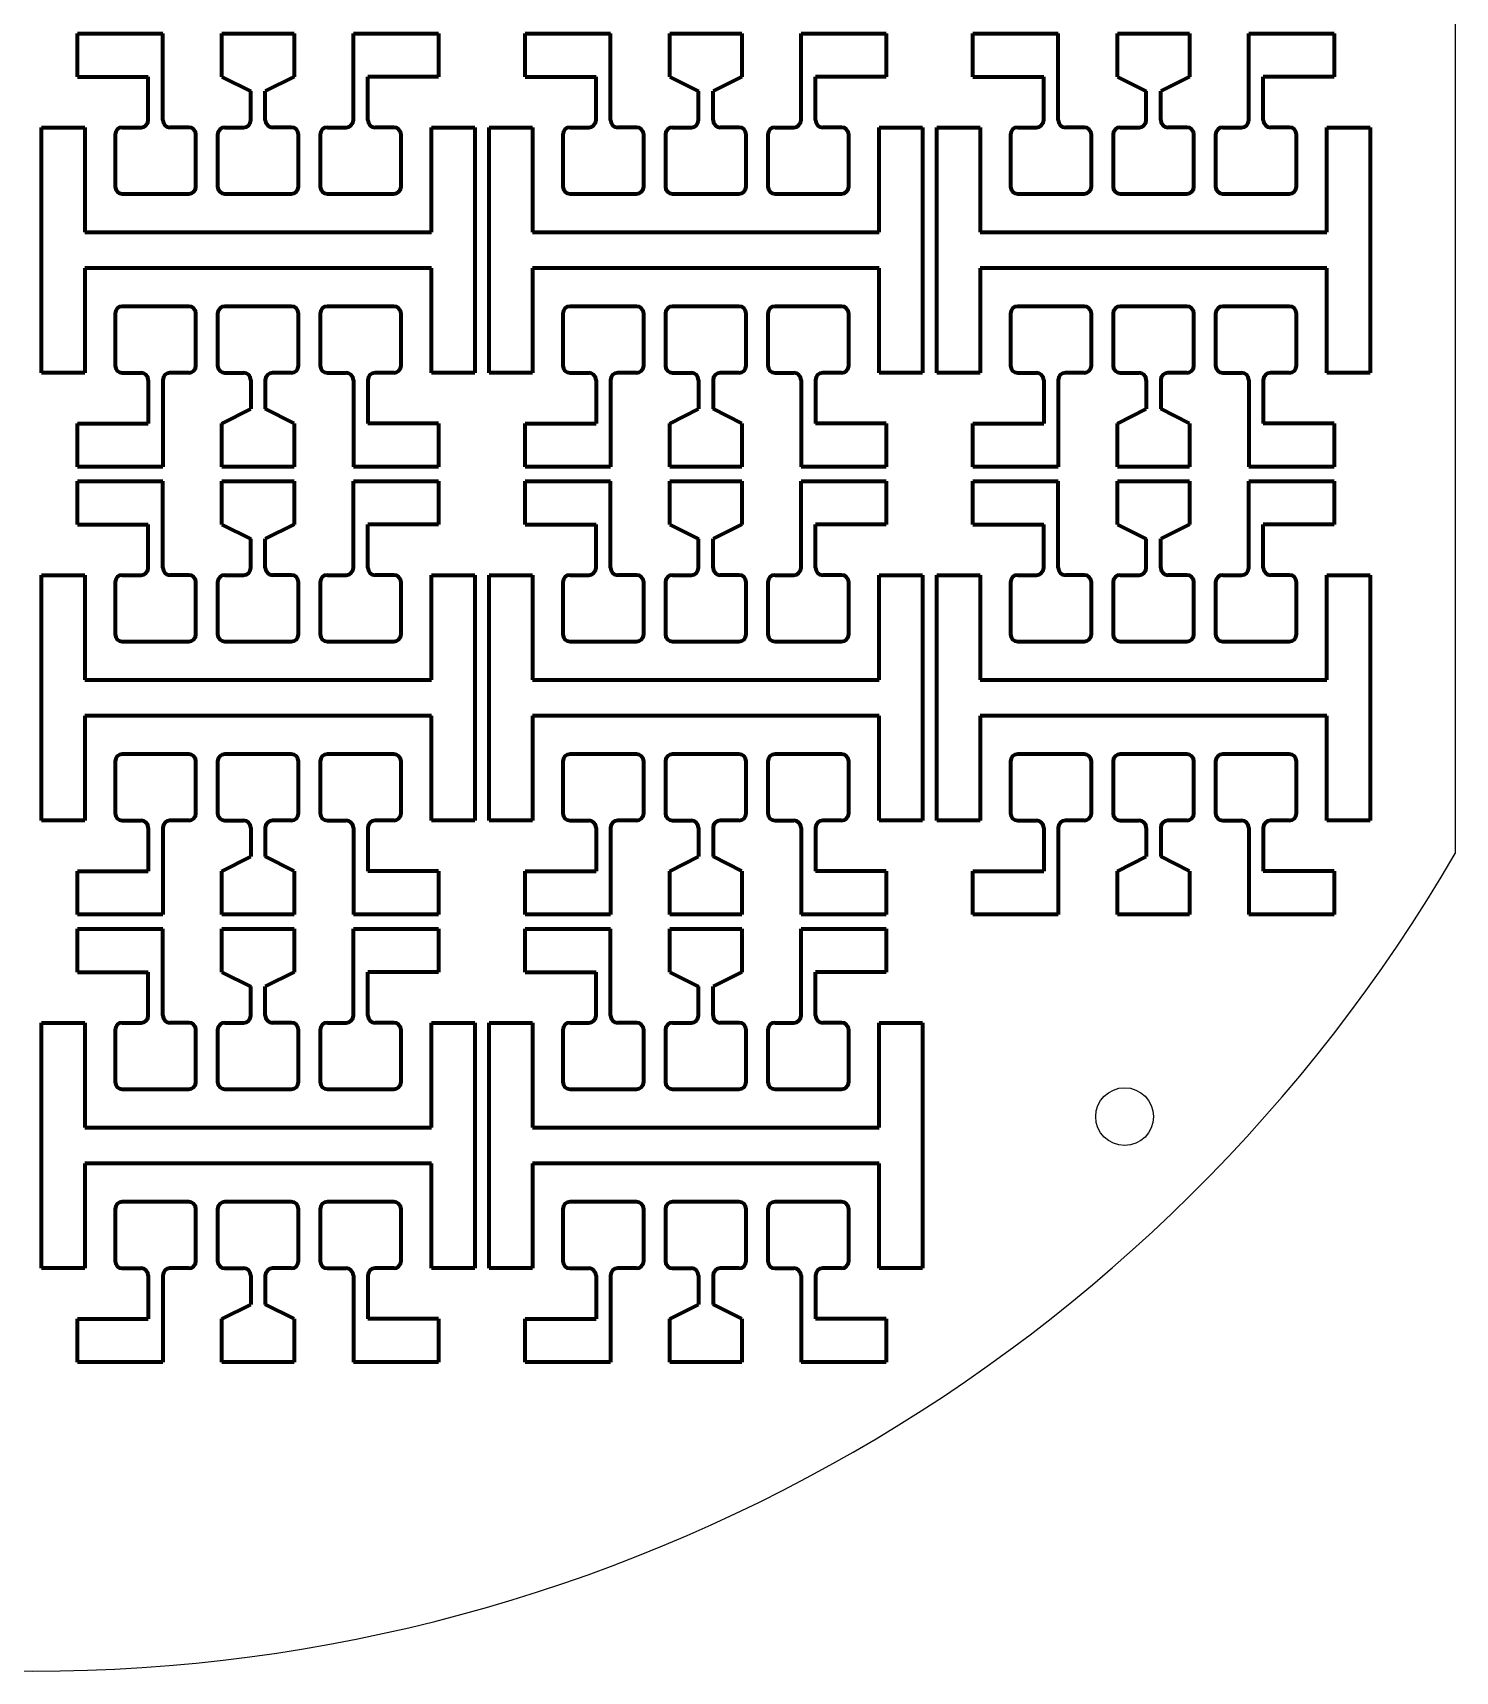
# Model space of a CAD drawing. Header units: millimetres. Extents: x 2005 to 2202, y 1694 to 1922.
# Drawn here: x 2103.9 to 2202.4, y 1693.7 to 1807.2 of the extents above; entities that cross this region are included whole.
import ezdxf

# ---------------------------------------------------------------- set-up
doc = ezdxf.new("R2010")
doc.units = ezdxf.units.MM
doc.layers.add('mask_hole', color=100, linetype='Continuous')
doc.layers.add('mask_outline', color=10, linetype='Continuous')
doc.layers.add('mask_stencil', color=30, linetype='Continuous', lineweight=70)

msp = doc.modelspace()

# ---------------------------------------------------------------- linework, layer by layer
at = {"layer": 'mask_hole'}
msp.add_circle((2179.5, 1732.13), 2, dxfattribs=at)
at = {"layer": 'mask_outline'}
msp.add_line((2202.39, 1865.11), (2202.39, 1750.34), dxfattribs=at)
msp.add_arc((2103.89, 1807.73), 114, 210.2314, 329.7768, dxfattribs=at)
at = {"layer": 'mask_stencil'}
for p, q in [((2107, 1804.13), (2107, 1807.13)), ((2107, 1807.13), (2112.9, 1807.13)), ((2112.9, 1801.13), (2112.9, 1807.13)), ((2117, 1804.13), (2117, 1807.13)), ((2117, 1807.13), (2122, 1807.13)), ((2122, 1807.13), (2122, 1804.13)), ((2126.1, 1807.13), (2132, 1807.13)), ((2126.1, 1801.13), (2126.1, 1807.13)), ((2132, 1807.13), (2132, 1804.13)), ((2138, 1804.13), (2138, 1807.13)), ((2138, 1807.13), (2143.9, 1807.13)), ((2143.9, 1801.13), (2143.9, 1807.13)), ((2148, 1804.13), (2148, 1807.13)), ((2148, 1807.13), (2153, 1807.13)), ((2153, 1807.13), (2153, 1804.13)), ((2157.1, 1807.13), (2163, 1807.13)), ((2157.1, 1801.13), (2157.1, 1807.13)), ((2163, 1807.13), (2163, 1804.13)), ((2169, 1804.13), (2169, 1807.13)), ((2169, 1807.13), (2174.9, 1807.13)), ((2174.9, 1801.13), (2174.9, 1807.13)), ((2179, 1804.13), (2179, 1807.13)), ((2179, 1807.13), (2184, 1807.13)), ((2184, 1807.13), (2184, 1804.13)), ((2188.1, 1807.13), (2194, 1807.13)), ((2188.1, 1801.13), (2188.1, 1807.13)), ((2194, 1807.13), (2194, 1804.13)), ((2107, 1804.13), (2111.9, 1804.13)), ((2111.9, 1801.13), (2111.9, 1804.13)), ((2117, 1804.13), (2119, 1803.13)), ((2122, 1804.13), (2120, 1803.13)), ((2132, 1804.13), (2127.1, 1804.13)), ((2127.1, 1801.13), (2127.1, 1804.13)), ((2138, 1804.13), (2142.9, 1804.13)), ((2142.9, 1801.13), (2142.9, 1804.13)), ((2148, 1804.13), (2150, 1803.13)), ((2153, 1804.13), (2151, 1803.13)), ((2163, 1804.13), (2158.1, 1804.13)), ((2158.1, 1801.13), (2158.1, 1804.13)), ((2169, 1804.13), (2173.9, 1804.13)), ((2173.9, 1801.13), (2173.9, 1804.13)), ((2179, 1804.13), (2181, 1803.13)), ((2184, 1804.13), (2182, 1803.13)), ((2194, 1804.13), (2189.1, 1804.13)), ((2189.1, 1801.13), (2189.1, 1804.13)), ((2119, 1801.13), (2119, 1803.13)), ((2120, 1801.13), (2120, 1803.13)), ((2150, 1801.13), (2150, 1803.13)), ((2151, 1801.13), (2151, 1803.13)), ((2181, 1801.13), (2181, 1803.13)), ((2182, 1801.13), (2182, 1803.13)), ((2104.5, 1800.63), (2107.5, 1800.63)), ((2104.5, 1783.63), (2104.5, 1800.63)), ((2107.5, 1800.63), (2107.5, 1793.38)), ((2110.1, 1800.63), (2111.4, 1800.63)), ((2114.7, 1800.63), (2113.4, 1800.63)), ((2117.2, 1800.63), (2118.5, 1800.63)), ((2121.8, 1800.63), (2120.5, 1800.63)), ((2124.3, 1800.63), (2125.6, 1800.63)), ((2128.9, 1800.63), (2127.6, 1800.63)), ((2131.5, 1793.38), (2131.5, 1800.63)), ((2131.5, 1800.63), (2134.5, 1800.63)), ((2134.5, 1800.63), (2134.5, 1783.63)), ((2135.5, 1800.63), (2138.5, 1800.63)), ((2135.5, 1783.63), (2135.5, 1800.63)), ((2138.5, 1800.63), (2138.5, 1793.38)), ((2141.1, 1800.63), (2142.4, 1800.63)), ((2145.7, 1800.63), (2144.4, 1800.63)), ((2148.2, 1800.63), (2149.5, 1800.63)), ((2152.8, 1800.63), (2151.5, 1800.63)), ((2155.3, 1800.63), (2156.6, 1800.63)), ((2159.9, 1800.63), (2158.6, 1800.63)), ((2162.5, 1793.38), (2162.5, 1800.63)), ((2162.5, 1800.63), (2165.5, 1800.63)), ((2165.5, 1800.63), (2165.5, 1783.63)), ((2166.5, 1800.63), (2169.5, 1800.63)), ((2166.5, 1783.63), (2166.5, 1800.63)), ((2169.5, 1800.63), (2169.5, 1793.38)), ((2172.1, 1800.63), (2173.4, 1800.63)), ((2176.7, 1800.63), (2175.4, 1800.63)), ((2179.2, 1800.63), (2180.5, 1800.63)), ((2183.8, 1800.63), (2182.5, 1800.63)), ((2186.3, 1800.63), (2187.6, 1800.63)), ((2190.9, 1800.63), (2189.6, 1800.63)), ((2193.5, 1793.38), (2193.5, 1800.63)), ((2193.5, 1800.63), (2196.5, 1800.63)), ((2196.5, 1800.63), (2196.5, 1783.63)), ((2109.6, 1800.13), (2109.6, 1796.53)), ((2115.2, 1796.53), (2115.2, 1800.13)), ((2116.7, 1800.13), (2116.7, 1796.53)), ((2122.3, 1796.53), (2122.3, 1800.13)), ((2123.8, 1800.13), (2123.8, 1796.53)), ((2129.4, 1796.53), (2129.4, 1800.13)), ((2140.6, 1800.13), (2140.6, 1796.53)), ((2146.2, 1796.53), (2146.2, 1800.13)), ((2147.7, 1800.13), (2147.7, 1796.53)), ((2153.3, 1796.53), (2153.3, 1800.13)), ((2154.8, 1800.13), (2154.8, 1796.53)), ((2160.4, 1796.53), (2160.4, 1800.13)), ((2171.6, 1800.13), (2171.6, 1796.53)), ((2177.2, 1796.53), (2177.2, 1800.13)), ((2178.7, 1800.13), (2178.7, 1796.53)), ((2184.3, 1796.53), (2184.3, 1800.13)), ((2185.8, 1800.13), (2185.8, 1796.53)), ((2191.4, 1796.53), (2191.4, 1800.13)), ((2110.1, 1796.03), (2114.7, 1796.03)), ((2117.2, 1796.03), (2121.8, 1796.03)), ((2124.3, 1796.03), (2128.9, 1796.03)), ((2141.1, 1796.03), (2145.7, 1796.03)), ((2148.2, 1796.03), (2152.8, 1796.03)), ((2155.3, 1796.03), (2159.9, 1796.03)), ((2172.1, 1796.03), (2176.7, 1796.03)), ((2179.2, 1796.03), (2183.8, 1796.03)), ((2186.3, 1796.03), (2190.9, 1796.03)), ((2107.5, 1793.38), (2131.5, 1793.38)), ((2138.5, 1793.38), (2162.5, 1793.38)), ((2169.5, 1793.38), (2193.5, 1793.38)), ((2131.5, 1790.88), (2107.5, 1790.88)), ((2107.5, 1790.88), (2107.5, 1783.63)), ((2131.5, 1783.63), (2131.5, 1790.88)), ((2162.5, 1790.88), (2138.5, 1790.88)), ((2138.5, 1790.88), (2138.5, 1783.63)), ((2162.5, 1783.63), (2162.5, 1790.88)), ((2193.5, 1790.88), (2169.5, 1790.88)), ((2169.5, 1790.88), (2169.5, 1783.63)), ((2193.5, 1783.63), (2193.5, 1790.88)), ((2114.7, 1788.23), (2110.1, 1788.23)), ((2121.8, 1788.23), (2117.2, 1788.23)), ((2128.9, 1788.23), (2124.3, 1788.23)), ((2145.7, 1788.23), (2141.1, 1788.23)), ((2152.8, 1788.23), (2148.2, 1788.23)), ((2159.9, 1788.23), (2155.3, 1788.23)), ((2176.7, 1788.23), (2172.1, 1788.23)), ((2183.8, 1788.23), (2179.2, 1788.23)), ((2190.9, 1788.23), (2186.3, 1788.23)), ((2109.6, 1787.73), (2109.6, 1784.13)), ((2115.2, 1784.13), (2115.2, 1787.73)), ((2116.7, 1787.73), (2116.7, 1784.13)), ((2122.3, 1784.13), (2122.3, 1787.73)), ((2123.8, 1787.73), (2123.8, 1784.13)), ((2129.4, 1784.13), (2129.4, 1787.73)), ((2140.6, 1787.73), (2140.6, 1784.13)), ((2146.2, 1784.13), (2146.2, 1787.73)), ((2147.7, 1787.73), (2147.7, 1784.13)), ((2153.3, 1784.13), (2153.3, 1787.73)), ((2154.8, 1787.73), (2154.8, 1784.13)), ((2160.4, 1784.13), (2160.4, 1787.73)), ((2171.6, 1787.73), (2171.6, 1784.13)), ((2177.2, 1784.13), (2177.2, 1787.73)), ((2178.7, 1787.73), (2178.7, 1784.13)), ((2184.3, 1784.13), (2184.3, 1787.73)), ((2185.8, 1787.73), (2185.8, 1784.13)), ((2191.4, 1784.13), (2191.4, 1787.73)), ((2107.5, 1783.63), (2104.5, 1783.63)), ((2110.1, 1783.63), (2111.4, 1783.63)), ((2114.7, 1783.63), (2113.4, 1783.63)), ((2117.2, 1783.63), (2118.5, 1783.63)), ((2121.8, 1783.63), (2120.5, 1783.63)), ((2124.3, 1783.63), (2125.6, 1783.63)), ((2128.9, 1783.63), (2127.6, 1783.63)), ((2134.5, 1783.63), (2131.5, 1783.63)), ((2138.5, 1783.63), (2135.5, 1783.63)), ((2141.1, 1783.63), (2142.4, 1783.63)), ((2145.7, 1783.63), (2144.4, 1783.63)), ((2148.2, 1783.63), (2149.5, 1783.63)), ((2152.8, 1783.63), (2151.5, 1783.63)), ((2155.3, 1783.63), (2156.6, 1783.63)), ((2159.9, 1783.63), (2158.6, 1783.63)), ((2165.5, 1783.63), (2162.5, 1783.63)), ((2169.5, 1783.63), (2166.5, 1783.63)), ((2172.1, 1783.63), (2173.4, 1783.63)), ((2176.7, 1783.63), (2175.4, 1783.63)), ((2179.2, 1783.63), (2180.5, 1783.63)), ((2183.8, 1783.63), (2182.5, 1783.63)), ((2186.3, 1783.63), (2187.6, 1783.63)), ((2190.9, 1783.63), (2189.6, 1783.63)), ((2196.5, 1783.63), (2193.5, 1783.63)), ((2111.9, 1783.13), (2111.9, 1780.13)), ((2112.9, 1783.13), (2112.9, 1777.13)), ((2119, 1783.13), (2119, 1781.13)), ((2120, 1783.13), (2120, 1781.13)), ((2126.1, 1783.13), (2126.1, 1777.13)), ((2127.1, 1783.13), (2127.1, 1780.13)), ((2142.9, 1783.13), (2142.9, 1780.13)), ((2143.9, 1783.13), (2143.9, 1777.13)), ((2150, 1783.13), (2150, 1781.13)), ((2151, 1783.13), (2151, 1781.13)), ((2157.1, 1783.13), (2157.1, 1777.13)), ((2158.1, 1783.13), (2158.1, 1780.13)), ((2173.9, 1783.13), (2173.9, 1780.13)), ((2174.9, 1783.13), (2174.9, 1777.13)), ((2181, 1783.13), (2181, 1781.13)), ((2182, 1783.13), (2182, 1781.13)), ((2188.1, 1783.13), (2188.1, 1777.13)), ((2189.1, 1783.13), (2189.1, 1780.13)), ((2107, 1777.13), (2107, 1780.13)), ((2107, 1780.13), (2111.9, 1780.13)), ((2117, 1780.13), (2119, 1781.13)), ((2117, 1777.13), (2117, 1780.13)), ((2122, 1780.13), (2120, 1781.13)), ((2122, 1780.13), (2122, 1777.13)), ((2132, 1780.13), (2127.1, 1780.13)), ((2132, 1780.13), (2132, 1777.13)), ((2138, 1777.13), (2138, 1780.13)), ((2138, 1780.13), (2142.9, 1780.13)), ((2148, 1780.13), (2150, 1781.13)), ((2148, 1777.13), (2148, 1780.13)), ((2153, 1780.13), (2151, 1781.13)), ((2153, 1780.13), (2153, 1777.13)), ((2163, 1780.13), (2158.1, 1780.13)), ((2163, 1780.13), (2163, 1777.13)), ((2169, 1777.13), (2169, 1780.13)), ((2169, 1780.13), (2173.9, 1780.13)), ((2179, 1780.13), (2181, 1781.13)), ((2179, 1777.13), (2179, 1780.13)), ((2184, 1780.13), (2182, 1781.13)), ((2184, 1780.13), (2184, 1777.13)), ((2194, 1780.13), (2189.1, 1780.13)), ((2194, 1780.13), (2194, 1777.13)), ((2112.9, 1777.13), (2107, 1777.13)), ((2122, 1777.13), (2117, 1777.13)), ((2132, 1777.13), (2126.1, 1777.13)), ((2143.9, 1777.13), (2138, 1777.13)), ((2153, 1777.13), (2148, 1777.13)), ((2163, 1777.13), (2157.1, 1777.13)), ((2174.9, 1777.13), (2169, 1777.13)), ((2184, 1777.13), (2179, 1777.13)), ((2194, 1777.13), (2188.1, 1777.13)), ((2107, 1773.13), (2107, 1776.13)), ((2107, 1776.13), (2112.9, 1776.13)), ((2112.9, 1770.13), (2112.9, 1776.13)), ((2117, 1773.13), (2117, 1776.13)), ((2117, 1776.13), (2122, 1776.13)), ((2122, 1776.13), (2122, 1773.13)), ((2126.1, 1776.13), (2132, 1776.13)), ((2126.1, 1770.13), (2126.1, 1776.13)), ((2132, 1776.13), (2132, 1773.13)), ((2138, 1773.13), (2138, 1776.13)), ((2138, 1776.13), (2143.9, 1776.13)), ((2143.9, 1770.13), (2143.9, 1776.13)), ((2148, 1773.13), (2148, 1776.13)), ((2148, 1776.13), (2153, 1776.13)), ((2153, 1776.13), (2153, 1773.13)), ((2157.1, 1776.13), (2163, 1776.13)), ((2157.1, 1770.13), (2157.1, 1776.13)), ((2163, 1776.13), (2163, 1773.13)), ((2169, 1773.13), (2169, 1776.13)), ((2169, 1776.13), (2174.9, 1776.13)), ((2174.9, 1770.13), (2174.9, 1776.13)), ((2179, 1773.13), (2179, 1776.13)), ((2179, 1776.13), (2184, 1776.13)), ((2184, 1776.13), (2184, 1773.13)), ((2188.1, 1776.13), (2194, 1776.13)), ((2188.1, 1770.13), (2188.1, 1776.13)), ((2194, 1776.13), (2194, 1773.13)), ((2107, 1773.13), (2111.9, 1773.13)), ((2111.9, 1770.13), (2111.9, 1773.13)), ((2117, 1773.13), (2119, 1772.13)), ((2119, 1770.13), (2119, 1772.13)), ((2122, 1773.13), (2120, 1772.13)), ((2120, 1770.13), (2120, 1772.13)), ((2132, 1773.13), (2127.1, 1773.13)), ((2127.1, 1770.13), (2127.1, 1773.13)), ((2138, 1773.13), (2142.9, 1773.13)), ((2142.9, 1770.13), (2142.9, 1773.13)), ((2148, 1773.13), (2150, 1772.13)), ((2150, 1770.13), (2150, 1772.13)), ((2153, 1773.13), (2151, 1772.13)), ((2151, 1770.13), (2151, 1772.13)), ((2163, 1773.13), (2158.1, 1773.13)), ((2158.1, 1770.13), (2158.1, 1773.13)), ((2169, 1773.13), (2173.9, 1773.13)), ((2173.9, 1770.13), (2173.9, 1773.13)), ((2179, 1773.13), (2181, 1772.13)), ((2181, 1770.13), (2181, 1772.13)), ((2184, 1773.13), (2182, 1772.13)), ((2182, 1770.13), (2182, 1772.13)), ((2194, 1773.13), (2189.1, 1773.13)), ((2189.1, 1770.13), (2189.1, 1773.13)), ((2104.5, 1769.63), (2107.5, 1769.63)), ((2104.5, 1752.63), (2104.5, 1769.63)), ((2107.5, 1769.63), (2107.5, 1762.38)), ((2109.6, 1769.13), (2109.6, 1765.53)), ((2110.1, 1769.63), (2111.4, 1769.63)), ((2114.7, 1769.63), (2113.4, 1769.63)), ((2115.2, 1765.53), (2115.2, 1769.13)), ((2116.7, 1769.13), (2116.7, 1765.53)), ((2117.2, 1769.63), (2118.5, 1769.63)), ((2121.8, 1769.63), (2120.5, 1769.63)), ((2122.3, 1765.53), (2122.3, 1769.13)), ((2123.8, 1769.13), (2123.8, 1765.53)), ((2124.3, 1769.63), (2125.6, 1769.63)), ((2128.9, 1769.63), (2127.6, 1769.63)), ((2129.4, 1765.53), (2129.4, 1769.13)), ((2131.5, 1762.38), (2131.5, 1769.63)), ((2131.5, 1769.63), (2134.5, 1769.63)), ((2134.5, 1769.63), (2134.5, 1752.63)), ((2135.5, 1769.63), (2138.5, 1769.63)), ((2135.5, 1752.63), (2135.5, 1769.63)), ((2138.5, 1769.63), (2138.5, 1762.38)), ((2140.6, 1769.13), (2140.6, 1765.53)), ((2141.1, 1769.63), (2142.4, 1769.63)), ((2145.7, 1769.63), (2144.4, 1769.63)), ((2146.2, 1765.53), (2146.2, 1769.13)), ((2147.7, 1769.13), (2147.7, 1765.53)), ((2148.2, 1769.63), (2149.5, 1769.63)), ((2152.8, 1769.63), (2151.5, 1769.63)), ((2153.3, 1765.53), (2153.3, 1769.13)), ((2154.8, 1769.13), (2154.8, 1765.53)), ((2155.3, 1769.63), (2156.6, 1769.63)), ((2159.9, 1769.63), (2158.6, 1769.63)), ((2160.4, 1765.53), (2160.4, 1769.13)), ((2162.5, 1762.38), (2162.5, 1769.63)), ((2162.5, 1769.63), (2165.5, 1769.63)), ((2165.5, 1769.63), (2165.5, 1752.63)), ((2166.5, 1769.63), (2169.5, 1769.63)), ((2166.5, 1752.63), (2166.5, 1769.63)), ((2169.5, 1769.63), (2169.5, 1762.38)), ((2171.6, 1769.13), (2171.6, 1765.53)), ((2172.1, 1769.63), (2173.4, 1769.63)), ((2176.7, 1769.63), (2175.4, 1769.63)), ((2177.2, 1765.53), (2177.2, 1769.13)), ((2178.7, 1769.13), (2178.7, 1765.53)), ((2179.2, 1769.63), (2180.5, 1769.63)), ((2183.8, 1769.63), (2182.5, 1769.63)), ((2184.3, 1765.53), (2184.3, 1769.13)), ((2185.8, 1769.13), (2185.8, 1765.53)), ((2186.3, 1769.63), (2187.6, 1769.63)), ((2190.9, 1769.63), (2189.6, 1769.63)), ((2191.4, 1765.53), (2191.4, 1769.13)), ((2193.5, 1762.38), (2193.5, 1769.63)), ((2193.5, 1769.63), (2196.5, 1769.63)), ((2196.5, 1769.63), (2196.5, 1752.63)), ((2110.1, 1765.03), (2114.7, 1765.03)), ((2117.2, 1765.03), (2121.8, 1765.03)), ((2124.3, 1765.03), (2128.9, 1765.03)), ((2141.1, 1765.03), (2145.7, 1765.03)), ((2148.2, 1765.03), (2152.8, 1765.03)), ((2155.3, 1765.03), (2159.9, 1765.03)), ((2172.1, 1765.03), (2176.7, 1765.03)), ((2179.2, 1765.03), (2183.8, 1765.03)), ((2186.3, 1765.03), (2190.9, 1765.03)), ((2107.5, 1762.38), (2131.5, 1762.38)), ((2138.5, 1762.38), (2162.5, 1762.38)), ((2169.5, 1762.38), (2193.5, 1762.38)), ((2131.5, 1759.88), (2107.5, 1759.88)), ((2107.5, 1759.88), (2107.5, 1752.63)), ((2131.5, 1752.63), (2131.5, 1759.88)), ((2162.5, 1759.88), (2138.5, 1759.88)), ((2138.5, 1759.88), (2138.5, 1752.63)), ((2162.5, 1752.63), (2162.5, 1759.88)), ((2193.5, 1759.88), (2169.5, 1759.88)), ((2169.5, 1759.88), (2169.5, 1752.63)), ((2193.5, 1752.63), (2193.5, 1759.88)), ((2109.6, 1756.73), (2109.6, 1753.13)), ((2114.7, 1757.23), (2110.1, 1757.23)), ((2115.2, 1753.13), (2115.2, 1756.73)), ((2116.7, 1756.73), (2116.7, 1753.13)), ((2121.8, 1757.23), (2117.2, 1757.23)), ((2122.3, 1753.13), (2122.3, 1756.73)), ((2123.8, 1756.73), (2123.8, 1753.13)), ((2128.9, 1757.23), (2124.3, 1757.23)), ((2129.4, 1753.13), (2129.4, 1756.73)), ((2140.6, 1756.73), (2140.6, 1753.13)), ((2145.7, 1757.23), (2141.1, 1757.23)), ((2146.2, 1753.13), (2146.2, 1756.73)), ((2147.7, 1756.73), (2147.7, 1753.13)), ((2152.8, 1757.23), (2148.2, 1757.23)), ((2153.3, 1753.13), (2153.3, 1756.73)), ((2154.8, 1756.73), (2154.8, 1753.13)), ((2159.9, 1757.23), (2155.3, 1757.23)), ((2160.4, 1753.13), (2160.4, 1756.73)), ((2171.6, 1756.73), (2171.6, 1753.13)), ((2176.7, 1757.23), (2172.1, 1757.23)), ((2177.2, 1753.13), (2177.2, 1756.73)), ((2178.7, 1756.73), (2178.7, 1753.13)), ((2183.8, 1757.23), (2179.2, 1757.23)), ((2184.3, 1753.13), (2184.3, 1756.73)), ((2185.8, 1756.73), (2185.8, 1753.13)), ((2190.9, 1757.23), (2186.3, 1757.23)), ((2191.4, 1753.13), (2191.4, 1756.73)), ((2107.5, 1752.63), (2104.5, 1752.63)), ((2110.1, 1752.63), (2111.4, 1752.63)), ((2111.9, 1752.13), (2111.9, 1749.13)), ((2112.9, 1752.13), (2112.9, 1746.13)), ((2114.7, 1752.63), (2113.4, 1752.63)), ((2117.2, 1752.63), (2118.5, 1752.63)), ((2119, 1752.13), (2119, 1750.13)), ((2120, 1752.13), (2120, 1750.13)), ((2121.8, 1752.63), (2120.5, 1752.63)), ((2124.3, 1752.63), (2125.6, 1752.63)), ((2126.1, 1752.13), (2126.1, 1746.13)), ((2127.1, 1752.13), (2127.1, 1749.13)), ((2128.9, 1752.63), (2127.6, 1752.63)), ((2134.5, 1752.63), (2131.5, 1752.63)), ((2138.5, 1752.63), (2135.5, 1752.63)), ((2141.1, 1752.63), (2142.4, 1752.63)), ((2142.9, 1752.13), (2142.9, 1749.13)), ((2143.9, 1752.13), (2143.9, 1746.13)), ((2145.7, 1752.63), (2144.4, 1752.63)), ((2148.2, 1752.63), (2149.5, 1752.63)), ((2150, 1752.13), (2150, 1750.13)), ((2151, 1752.13), (2151, 1750.13)), ((2152.8, 1752.63), (2151.5, 1752.63)), ((2155.3, 1752.63), (2156.6, 1752.63)), ((2157.1, 1752.13), (2157.1, 1746.13)), ((2158.1, 1752.13), (2158.1, 1749.13)), ((2159.9, 1752.63), (2158.6, 1752.63)), ((2165.5, 1752.63), (2162.5, 1752.63)), ((2169.5, 1752.63), (2166.5, 1752.63)), ((2172.1, 1752.63), (2173.4, 1752.63)), ((2173.9, 1752.13), (2173.9, 1749.13)), ((2174.9, 1752.13), (2174.9, 1746.13)), ((2176.7, 1752.63), (2175.4, 1752.63)), ((2179.2, 1752.63), (2180.5, 1752.63)), ((2181, 1752.13), (2181, 1750.13)), ((2182, 1752.13), (2182, 1750.13)), ((2183.8, 1752.63), (2182.5, 1752.63)), ((2186.3, 1752.63), (2187.6, 1752.63)), ((2188.1, 1752.13), (2188.1, 1746.13)), ((2189.1, 1752.13), (2189.1, 1749.13)), ((2190.9, 1752.63), (2189.6, 1752.63)), ((2196.5, 1752.63), (2193.5, 1752.63)), ((2117, 1749.13), (2119, 1750.13)), ((2122, 1749.13), (2120, 1750.13)), ((2148, 1749.13), (2150, 1750.13)), ((2153, 1749.13), (2151, 1750.13)), ((2179, 1749.13), (2181, 1750.13)), ((2184, 1749.13), (2182, 1750.13)), ((2107, 1746.13), (2107, 1749.13)), ((2107, 1749.13), (2111.9, 1749.13)), ((2117, 1746.13), (2117, 1749.13)), ((2122, 1749.13), (2122, 1746.13)), ((2132, 1749.13), (2127.1, 1749.13)), ((2132, 1749.13), (2132, 1746.13)), ((2138, 1746.13), (2138, 1749.13)), ((2138, 1749.13), (2142.9, 1749.13)), ((2148, 1746.13), (2148, 1749.13)), ((2153, 1749.13), (2153, 1746.13)), ((2163, 1749.13), (2158.1, 1749.13)), ((2163, 1749.13), (2163, 1746.13)), ((2169, 1746.13), (2169, 1749.13)), ((2169, 1749.13), (2173.9, 1749.13)), ((2179, 1746.13), (2179, 1749.13)), ((2184, 1749.13), (2184, 1746.13)), ((2194, 1749.13), (2189.1, 1749.13)), ((2194, 1749.13), (2194, 1746.13)), ((2112.9, 1746.13), (2107, 1746.13)), ((2122, 1746.13), (2117, 1746.13)), ((2132, 1746.13), (2126.1, 1746.13)), ((2143.9, 1746.13), (2138, 1746.13)), ((2153, 1746.13), (2148, 1746.13)), ((2163, 1746.13), (2157.1, 1746.13)), ((2174.9, 1746.13), (2169, 1746.13)), ((2184, 1746.13), (2179, 1746.13)), ((2194, 1746.13), (2188.1, 1746.13)), ((2107, 1742.13), (2107, 1745.13)), ((2107, 1745.13), (2112.9, 1745.13)), ((2112.9, 1739.13), (2112.9, 1745.13)), ((2117, 1742.13), (2117, 1745.13)), ((2117, 1745.13), (2122, 1745.13)), ((2122, 1745.13), (2122, 1742.13)), ((2126.1, 1745.13), (2132, 1745.13)), ((2126.1, 1739.13), (2126.1, 1745.13)), ((2132, 1745.13), (2132, 1742.13)), ((2138, 1742.13), (2138, 1745.13)), ((2138, 1745.13), (2143.9, 1745.13)), ((2143.9, 1739.13), (2143.9, 1745.13)), ((2148, 1742.13), (2148, 1745.13)), ((2148, 1745.13), (2153, 1745.13)), ((2153, 1745.13), (2153, 1742.13)), ((2157.1, 1745.13), (2163, 1745.13)), ((2157.1, 1739.13), (2157.1, 1745.13)), ((2163, 1745.13), (2163, 1742.13)), ((2107, 1742.13), (2111.9, 1742.13)), ((2111.9, 1739.13), (2111.9, 1742.13)), ((2117, 1742.13), (2119, 1741.13)), ((2122, 1742.13), (2120, 1741.13)), ((2132, 1742.13), (2127.1, 1742.13)), ((2127.1, 1739.13), (2127.1, 1742.13)), ((2138, 1742.13), (2142.9, 1742.13)), ((2142.9, 1739.13), (2142.9, 1742.13)), ((2148, 1742.13), (2150, 1741.13)), ((2153, 1742.13), (2151, 1741.13)), ((2163, 1742.13), (2158.1, 1742.13)), ((2158.1, 1739.13), (2158.1, 1742.13)), ((2119, 1739.13), (2119, 1741.13)), ((2120, 1739.13), (2120, 1741.13)), ((2150, 1739.13), (2150, 1741.13)), ((2151, 1739.13), (2151, 1741.13)), ((2104.5, 1738.63), (2107.5, 1738.63)), ((2104.5, 1721.63), (2104.5, 1738.63)), ((2107.5, 1738.63), (2107.5, 1731.38)), ((2109.6, 1738.13), (2109.6, 1734.53)), ((2110.1, 1738.63), (2111.4, 1738.63)), ((2114.7, 1738.63), (2113.4, 1738.63)), ((2115.2, 1734.53), (2115.2, 1738.13)), ((2116.7, 1738.13), (2116.7, 1734.53)), ((2117.2, 1738.63), (2118.5, 1738.63)), ((2121.8, 1738.63), (2120.5, 1738.63)), ((2122.3, 1734.53), (2122.3, 1738.13)), ((2123.8, 1738.13), (2123.8, 1734.53)), ((2124.3, 1738.63), (2125.6, 1738.63)), ((2128.9, 1738.63), (2127.6, 1738.63)), ((2129.4, 1734.53), (2129.4, 1738.13)), ((2131.5, 1731.38), (2131.5, 1738.63)), ((2131.5, 1738.63), (2134.5, 1738.63)), ((2134.5, 1738.63), (2134.5, 1721.63)), ((2135.5, 1738.63), (2138.5, 1738.63)), ((2135.5, 1721.63), (2135.5, 1738.63)), ((2138.5, 1738.63), (2138.5, 1731.38)), ((2140.6, 1738.13), (2140.6, 1734.53)), ((2141.1, 1738.63), (2142.4, 1738.63)), ((2145.7, 1738.63), (2144.4, 1738.63)), ((2146.2, 1734.53), (2146.2, 1738.13)), ((2147.7, 1738.13), (2147.7, 1734.53)), ((2148.2, 1738.63), (2149.5, 1738.63)), ((2152.8, 1738.63), (2151.5, 1738.63)), ((2153.3, 1734.53), (2153.3, 1738.13)), ((2154.8, 1738.13), (2154.8, 1734.53)), ((2155.3, 1738.63), (2156.6, 1738.63)), ((2159.9, 1738.63), (2158.6, 1738.63)), ((2160.4, 1734.53), (2160.4, 1738.13)), ((2162.5, 1731.38), (2162.5, 1738.63)), ((2162.5, 1738.63), (2165.5, 1738.63)), ((2165.5, 1738.63), (2165.5, 1721.63)), ((2110.1, 1734.03), (2114.7, 1734.03)), ((2117.2, 1734.03), (2121.8, 1734.03)), ((2124.3, 1734.03), (2128.9, 1734.03)), ((2141.1, 1734.03), (2145.7, 1734.03)), ((2148.2, 1734.03), (2152.8, 1734.03)), ((2155.3, 1734.03), (2159.9, 1734.03)), ((2107.5, 1731.38), (2131.5, 1731.38)), ((2138.5, 1731.38), (2162.5, 1731.38)), ((2131.5, 1728.88), (2107.5, 1728.88)), ((2107.5, 1728.88), (2107.5, 1721.63)), ((2131.5, 1721.63), (2131.5, 1728.88)), ((2162.5, 1728.88), (2138.5, 1728.88)), ((2138.5, 1728.88), (2138.5, 1721.63)), ((2162.5, 1721.63), (2162.5, 1728.88)), ((2109.6, 1725.73), (2109.6, 1722.13)), ((2114.7, 1726.23), (2110.1, 1726.23)), ((2115.2, 1722.13), (2115.2, 1725.73)), ((2116.7, 1725.73), (2116.7, 1722.13)), ((2121.8, 1726.23), (2117.2, 1726.23)), ((2122.3, 1722.13), (2122.3, 1725.73)), ((2123.8, 1725.73), (2123.8, 1722.13)), ((2128.9, 1726.23), (2124.3, 1726.23)), ((2129.4, 1722.13), (2129.4, 1725.73)), ((2140.6, 1725.73), (2140.6, 1722.13)), ((2145.7, 1726.23), (2141.1, 1726.23)), ((2146.2, 1722.13), (2146.2, 1725.73)), ((2147.7, 1725.73), (2147.7, 1722.13)), ((2152.8, 1726.23), (2148.2, 1726.23)), ((2153.3, 1722.13), (2153.3, 1725.73)), ((2154.8, 1725.73), (2154.8, 1722.13)), ((2159.9, 1726.23), (2155.3, 1726.23)), ((2160.4, 1722.13), (2160.4, 1725.73)), ((2107.5, 1721.63), (2104.5, 1721.63)), ((2110.1, 1721.63), (2111.4, 1721.63)), ((2111.9, 1721.13), (2111.9, 1718.13)), ((2112.9, 1721.13), (2112.9, 1715.13)), ((2114.7, 1721.63), (2113.4, 1721.63)), ((2117.2, 1721.63), (2118.5, 1721.63)), ((2119, 1721.13), (2119, 1719.13)), ((2120, 1721.13), (2120, 1719.13)), ((2121.8, 1721.63), (2120.5, 1721.63)), ((2124.3, 1721.63), (2125.6, 1721.63)), ((2126.1, 1721.13), (2126.1, 1715.13)), ((2127.1, 1721.13), (2127.1, 1718.13)), ((2128.9, 1721.63), (2127.6, 1721.63)), ((2134.5, 1721.63), (2131.5, 1721.63)), ((2138.5, 1721.63), (2135.5, 1721.63)), ((2141.1, 1721.63), (2142.4, 1721.63)), ((2142.9, 1721.13), (2142.9, 1718.13)), ((2143.9, 1721.13), (2143.9, 1715.13)), ((2145.7, 1721.63), (2144.4, 1721.63)), ((2148.2, 1721.63), (2149.5, 1721.63)), ((2150, 1721.13), (2150, 1719.13)), ((2151, 1721.13), (2151, 1719.13)), ((2152.8, 1721.63), (2151.5, 1721.63)), ((2155.3, 1721.63), (2156.6, 1721.63)), ((2157.1, 1721.13), (2157.1, 1715.13)), ((2158.1, 1721.13), (2158.1, 1718.13)), ((2159.9, 1721.63), (2158.6, 1721.63)), ((2165.5, 1721.63), (2162.5, 1721.63)), ((2117, 1718.13), (2119, 1719.13)), ((2122, 1718.13), (2120, 1719.13)), ((2148, 1718.13), (2150, 1719.13)), ((2153, 1718.13), (2151, 1719.13)), ((2107, 1715.13), (2107, 1718.13)), ((2107, 1718.13), (2111.9, 1718.13)), ((2117, 1715.13), (2117, 1718.13)), ((2122, 1718.13), (2122, 1715.13)), ((2132, 1718.13), (2127.1, 1718.13)), ((2132, 1718.13), (2132, 1715.13)), ((2138, 1715.13), (2138, 1718.13)), ((2138, 1718.13), (2142.9, 1718.13)), ((2148, 1715.13), (2148, 1718.13)), ((2153, 1718.13), (2153, 1715.13)), ((2163, 1718.13), (2158.1, 1718.13)), ((2163, 1718.13), (2163, 1715.13)), ((2112.9, 1715.13), (2107, 1715.13)), ((2122, 1715.13), (2117, 1715.13)), ((2132, 1715.13), (2126.1, 1715.13)), ((2143.9, 1715.13), (2138, 1715.13)), ((2153, 1715.13), (2148, 1715.13)), ((2163, 1715.13), (2157.1, 1715.13))]:
    msp.add_line(p, q, dxfattribs=at)
for centre, start, end in [((2110.1, 1800.13), 90, 180), ((2111.4, 1801.13), 270, 0), ((2113.4, 1801.13), 180, 270), ((2114.7, 1800.13), 0, 90), ((2117.2, 1800.13), 90, 180), ((2118.5, 1801.13), 270, 0), ((2120.5, 1801.13), 180, 270), ((2121.8, 1800.13), 0, 90), ((2124.3, 1800.13), 90, 180), ((2125.6, 1801.13), 270, 0), ((2127.6, 1801.13), 180, 270), ((2128.9, 1800.13), 0, 90), ((2141.1, 1800.13), 90, 180), ((2142.4, 1801.13), 270, 0), ((2144.4, 1801.13), 180, 270), ((2145.7, 1800.13), 0, 90), ((2148.2, 1800.13), 90, 180), ((2149.5, 1801.13), 270, 0), ((2151.5, 1801.13), 180, 270), ((2152.8, 1800.13), 0, 90), ((2155.3, 1800.13), 90, 180), ((2156.6, 1801.13), 270, 0), ((2158.6, 1801.13), 180, 270), ((2159.9, 1800.13), 0, 90), ((2172.1, 1800.13), 90, 180), ((2173.4, 1801.13), 270, 0), ((2175.4, 1801.13), 180, 270), ((2176.7, 1800.13), 0, 90), ((2179.2, 1800.13), 90, 180), ((2180.5, 1801.13), 270, 0), ((2182.5, 1801.13), 180, 270), ((2183.8, 1800.13), 0, 90), ((2186.3, 1800.13), 90, 180), ((2187.6, 1801.13), 270, 0), ((2189.6, 1801.13), 180, 270), ((2190.9, 1800.13), 0, 90), ((2110.1, 1796.53), 180, 270), ((2114.7, 1796.53), 270, 0), ((2117.2, 1796.53), 180, 270), ((2121.8, 1796.53), 270, 0), ((2124.3, 1796.53), 180, 270), ((2128.9, 1796.53), 270, 0), ((2141.1, 1796.53), 180, 270), ((2145.7, 1796.53), 270, 0), ((2148.2, 1796.53), 180, 270), ((2152.8, 1796.53), 270, 0), ((2155.3, 1796.53), 180, 270), ((2159.9, 1796.53), 270, 0), ((2172.1, 1796.53), 180, 270), ((2176.7, 1796.53), 270, 0), ((2179.2, 1796.53), 180, 270), ((2183.8, 1796.53), 270, 0), ((2186.3, 1796.53), 180, 270), ((2190.9, 1796.53), 270, 0), ((2110.1, 1787.73), 90, 180), ((2114.7, 1787.73), 0, 90), ((2117.2, 1787.73), 90, 180), ((2121.8, 1787.73), 0, 90), ((2124.3, 1787.73), 90, 180), ((2128.9, 1787.73), 0, 90), ((2141.1, 1787.73), 90, 180), ((2145.7, 1787.73), 0, 90), ((2148.2, 1787.73), 90, 180), ((2152.8, 1787.73), 0, 90), ((2155.3, 1787.73), 90, 180), ((2159.9, 1787.73), 0, 90), ((2172.1, 1787.73), 90, 180), ((2176.7, 1787.73), 0, 90), ((2179.2, 1787.73), 90, 180), ((2183.8, 1787.73), 0, 90), ((2186.3, 1787.73), 90, 180), ((2190.9, 1787.73), 0, 90), ((2110.1, 1784.13), 180, 270), ((2111.4, 1783.13), 0, 90), ((2113.4, 1783.13), 90, 180), ((2114.7, 1784.13), 270, 0), ((2117.2, 1784.13), 180, 270), ((2118.5, 1783.13), 0, 90), ((2120.5, 1783.13), 90, 180), ((2121.8, 1784.13), 270, 0), ((2124.3, 1784.13), 180, 270), ((2125.6, 1783.13), 0, 90), ((2127.6, 1783.13), 90, 180), ((2128.9, 1784.13), 270, 0), ((2141.1, 1784.13), 180, 270), ((2142.4, 1783.13), 0, 90), ((2144.4, 1783.13), 90, 180), ((2145.7, 1784.13), 270, 0), ((2148.2, 1784.13), 180, 270), ((2149.5, 1783.13), 0, 90), ((2151.5, 1783.13), 90, 180), ((2152.8, 1784.13), 270, 0), ((2155.3, 1784.13), 180, 270), ((2156.6, 1783.13), 0, 90), ((2158.6, 1783.13), 90, 180), ((2159.9, 1784.13), 270, 0), ((2172.1, 1784.13), 180, 270), ((2173.4, 1783.13), 0, 90), ((2175.4, 1783.13), 90, 180), ((2176.7, 1784.13), 270, 0), ((2179.2, 1784.13), 180, 270), ((2180.5, 1783.13), 0, 90), ((2182.5, 1783.13), 90, 180), ((2183.8, 1784.13), 270, 0), ((2186.3, 1784.13), 180, 270), ((2187.6, 1783.13), 0, 90), ((2189.6, 1783.13), 90, 180), ((2190.9, 1784.13), 270, 0), ((2111.4, 1770.13), 270, 0), ((2113.4, 1770.13), 180, 270), ((2118.5, 1770.13), 270, 0), ((2120.5, 1770.13), 180, 270), ((2125.6, 1770.13), 270, 0), ((2127.6, 1770.13), 180, 270), ((2142.4, 1770.13), 270, 0), ((2144.4, 1770.13), 180, 270), ((2149.5, 1770.13), 270, 0), ((2151.5, 1770.13), 180, 270), ((2156.6, 1770.13), 270, 0), ((2158.6, 1770.13), 180, 270), ((2173.4, 1770.13), 270, 0), ((2175.4, 1770.13), 180, 270), ((2180.5, 1770.13), 270, 0), ((2182.5, 1770.13), 180, 270), ((2187.6, 1770.13), 270, 0), ((2189.6, 1770.13), 180, 270), ((2110.1, 1769.13), 90, 180), ((2114.7, 1769.13), 0, 90), ((2117.2, 1769.13), 90, 180), ((2121.8, 1769.13), 0, 90), ((2124.3, 1769.13), 90, 180), ((2128.9, 1769.13), 0, 90), ((2141.1, 1769.13), 90, 180), ((2145.7, 1769.13), 0, 90), ((2148.2, 1769.13), 90, 180), ((2152.8, 1769.13), 0, 90), ((2155.3, 1769.13), 90, 180), ((2159.9, 1769.13), 0, 90), ((2172.1, 1769.13), 90, 180), ((2176.7, 1769.13), 0, 90), ((2179.2, 1769.13), 90, 180), ((2183.8, 1769.13), 0, 90), ((2186.3, 1769.13), 90, 180), ((2190.9, 1769.13), 0, 90), ((2110.1, 1765.53), 180, 270), ((2114.7, 1765.53), 270, 0), ((2117.2, 1765.53), 180, 270), ((2121.8, 1765.53), 270, 0), ((2124.3, 1765.53), 180, 270), ((2128.9, 1765.53), 270, 0), ((2141.1, 1765.53), 180, 270), ((2145.7, 1765.53), 270, 0), ((2148.2, 1765.53), 180, 270), ((2152.8, 1765.53), 270, 0), ((2155.3, 1765.53), 180, 270), ((2159.9, 1765.53), 270, 0), ((2172.1, 1765.53), 180, 270), ((2176.7, 1765.53), 270, 0), ((2179.2, 1765.53), 180, 270), ((2183.8, 1765.53), 270, 0), ((2186.3, 1765.53), 180, 270), ((2190.9, 1765.53), 270, 0), ((2110.1, 1756.73), 90, 180), ((2114.7, 1756.73), 0, 90), ((2117.2, 1756.73), 90, 180), ((2121.8, 1756.73), 0, 90), ((2124.3, 1756.73), 90, 180), ((2128.9, 1756.73), 0, 90), ((2141.1, 1756.73), 90, 180), ((2145.7, 1756.73), 0, 90), ((2148.2, 1756.73), 90, 180), ((2152.8, 1756.73), 0, 90), ((2155.3, 1756.73), 90, 180), ((2159.9, 1756.73), 0, 90), ((2172.1, 1756.73), 90, 180), ((2176.7, 1756.73), 0, 90), ((2179.2, 1756.73), 90, 180), ((2183.8, 1756.73), 0, 90), ((2186.3, 1756.73), 90, 180), ((2190.9, 1756.73), 0, 90), ((2110.1, 1753.13), 180, 270), ((2114.7, 1753.13), 270, 0), ((2117.2, 1753.13), 180, 270), ((2121.8, 1753.13), 270, 0), ((2124.3, 1753.13), 180, 270), ((2128.9, 1753.13), 270, 0), ((2141.1, 1753.13), 180, 270), ((2145.7, 1753.13), 270, 0), ((2148.2, 1753.13), 180, 270), ((2152.8, 1753.13), 270, 0), ((2155.3, 1753.13), 180, 270), ((2159.9, 1753.13), 270, 0), ((2172.1, 1753.13), 180, 270), ((2176.7, 1753.13), 270, 0), ((2179.2, 1753.13), 180, 270), ((2183.8, 1753.13), 270, 0), ((2186.3, 1753.13), 180, 270), ((2190.9, 1753.13), 270, 0), ((2111.4, 1752.13), 0, 90), ((2113.4, 1752.13), 90, 180), ((2118.5, 1752.13), 0, 90), ((2120.5, 1752.13), 90, 180), ((2125.6, 1752.13), 0, 90), ((2127.6, 1752.13), 90, 180), ((2142.4, 1752.13), 0, 90), ((2144.4, 1752.13), 90, 180), ((2149.5, 1752.13), 0, 90), ((2151.5, 1752.13), 90, 180), ((2156.6, 1752.13), 0, 90), ((2158.6, 1752.13), 90, 180), ((2173.4, 1752.13), 0, 90), ((2175.4, 1752.13), 90, 180), ((2180.5, 1752.13), 0, 90), ((2182.5, 1752.13), 90, 180), ((2187.6, 1752.13), 0, 90), ((2189.6, 1752.13), 90, 180), ((2110.1, 1738.13), 90, 180), ((2111.4, 1739.13), 270, 0), ((2113.4, 1739.13), 180, 270), ((2114.7, 1738.13), 0, 90), ((2117.2, 1738.13), 90, 180), ((2118.5, 1739.13), 270, 0), ((2120.5, 1739.13), 180, 270), ((2121.8, 1738.13), 0, 90), ((2124.3, 1738.13), 90, 180), ((2125.6, 1739.13), 270, 0), ((2127.6, 1739.13), 180, 270), ((2128.9, 1738.13), 0, 90), ((2141.1, 1738.13), 90, 180), ((2142.4, 1739.13), 270, 0), ((2144.4, 1739.13), 180, 270), ((2145.7, 1738.13), 0, 90), ((2148.2, 1738.13), 90, 180), ((2149.5, 1739.13), 270, 0), ((2151.5, 1739.13), 180, 270), ((2152.8, 1738.13), 0, 90), ((2155.3, 1738.13), 90, 180), ((2156.6, 1739.13), 270, 0), ((2158.6, 1739.13), 180, 270), ((2159.9, 1738.13), 0, 90), ((2110.1, 1734.53), 180, 270), ((2114.7, 1734.53), 270, 0), ((2117.2, 1734.53), 180, 270), ((2121.8, 1734.53), 270, 0), ((2124.3, 1734.53), 180, 270), ((2128.9, 1734.53), 270, 0), ((2141.1, 1734.53), 180, 270), ((2145.7, 1734.53), 270, 0), ((2148.2, 1734.53), 180, 270), ((2152.8, 1734.53), 270, 0), ((2155.3, 1734.53), 180, 270), ((2159.9, 1734.53), 270, 0), ((2110.1, 1725.73), 90, 180), ((2114.7, 1725.73), 0, 90), ((2117.2, 1725.73), 90, 180), ((2121.8, 1725.73), 0, 90), ((2124.3, 1725.73), 90, 180), ((2128.9, 1725.73), 0, 90), ((2141.1, 1725.73), 90, 180), ((2145.7, 1725.73), 0, 90), ((2148.2, 1725.73), 90, 180), ((2152.8, 1725.73), 0, 90), ((2155.3, 1725.73), 90, 180), ((2159.9, 1725.73), 0, 90), ((2110.1, 1722.13), 180, 270), ((2111.4, 1721.13), 0, 90), ((2113.4, 1721.13), 90, 180), ((2114.7, 1722.13), 270, 0), ((2117.2, 1722.13), 180, 270), ((2118.5, 1721.13), 0, 90), ((2120.5, 1721.13), 90, 180), ((2121.8, 1722.13), 270, 0), ((2124.3, 1722.13), 180, 270), ((2125.6, 1721.13), 0, 90), ((2127.6, 1721.13), 90, 180), ((2128.9, 1722.13), 270, 0), ((2141.1, 1722.13), 180, 270), ((2142.4, 1721.13), 0, 90), ((2144.4, 1721.13), 90, 180), ((2145.7, 1722.13), 270, 0), ((2148.2, 1722.13), 180, 270), ((2149.5, 1721.13), 0, 90), ((2151.5, 1721.13), 90, 180), ((2152.8, 1722.13), 270, 0), ((2155.3, 1722.13), 180, 270), ((2156.6, 1721.13), 0, 90), ((2158.6, 1721.13), 90, 180), ((2159.9, 1722.13), 270, 0)]:
    msp.add_arc(centre, 0.5, start, end, dxfattribs=at)

doc.saveas('drawing.dxf')
